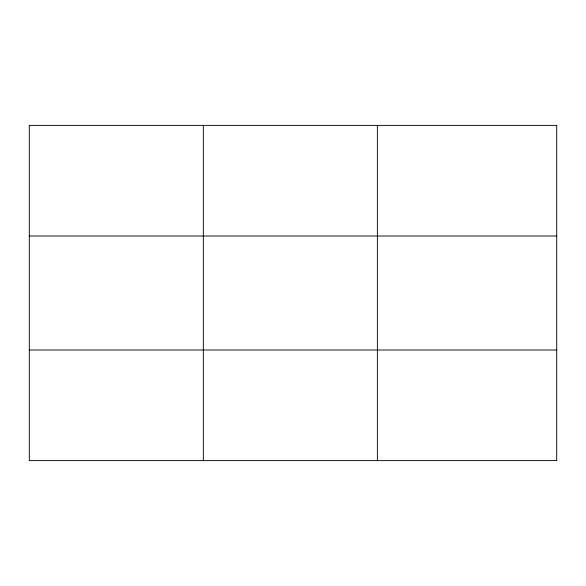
<?xml version="1.0" encoding="UTF-8"?>
<svg xmlns="http://www.w3.org/2000/svg" width="586" height="586" viewBox="0 0 586 586"><rect width="100%" height="100%" fill="white"/><g stroke="black" fill="none" stroke-linecap="round" stroke-linejoin="round"><path stroke-width="0.88" d="M203.342 125.389L203.342 460.611M377.384 125.389L377.384 460.611M29.3 236.012L556.7 236.012M29.3 349.989L556.7 349.989M556.7 125.389L556.7 460.611L29.3 460.611L29.3 125.389L556.7 125.389"/></g></svg>
